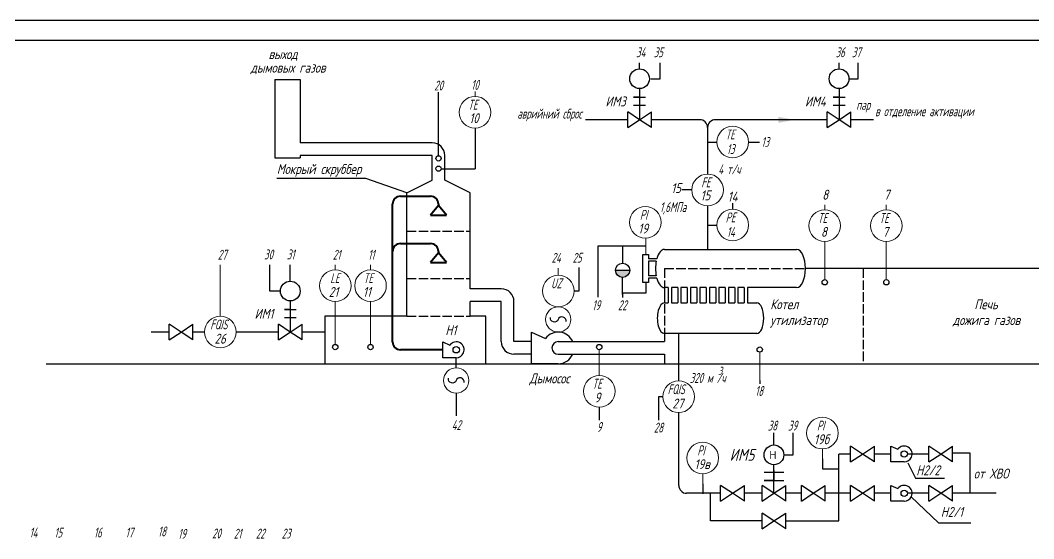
# Model space of a CAD drawing. Header units: millimetres. Extents: x 10 to 704, y -954 to -657.
# Drawn here: x 149.6 to 406, y -787.6 to -656.6 of the extents above; entities that cross this region are included whole.
import ezdxf

# ---------------------------------------------------------------- set-up
doc = ezdxf.new("R2010")
doc.units = ezdxf.units.MM
doc.linetypes.add('ACAD_ISO02W100', pattern=[15, 12, -3])
doc.layers.add('1', color=7, linetype='Continuous')
doc.layers.add('MAIN', color=7, linetype='Continuous', lineweight=50)
doc.layers.add('тонкие', color=7, linetype='Continuous', lineweight=20)
doc.styles.add('ROMANC', font='GOST_A.TTF', dxfattribs={"height": 2.5})
doc.styles.get("Standard").update_dxf_attribs({"font": 'GOST_A.TTF', "oblique": 15})
doc.styles.add('TXT', font='ROMANC.SHX', dxfattribs={"height": 4})

msp = doc.modelspace()

# ---------------------------------------------------------------- hatches: boundary and pattern name
at = {"layer": '1', "linetype": 'Continuous'}
msp.add_hatch(color=7, dxfattribs=at).paths.add_polyline_path([(300.15, -719.79, 1), (303.75, -719.79)])
at = {"layer": 'тонкие', "linetype": 'Continuous', "lineweight": 30}
msp.add_hatch(color=7, dxfattribs=at).paths.add_polyline_path([(341.39, -681.02), (341.39, -682.52), (345.39, -681.77)])

# ---------------------------------------------------------------- linework, layer by layer
for p, q in [((9.92, -656.61), (704.21, -656.61)), ((311.44, -671.39), (311.44, -667.35)), ((361.55, -671.39), (361.55, -667.35)), ((309.11, -671.39), (311.44, -671.39)), ((359.22, -671.39), (361.55, -671.39)), ((255.38, -690.85), (255.37, -674.77)), ((264.62, -683.85), (264.62, -694.11)), ((323.44, -687.41), (325.84, -687.41)), ((333.83, -687.39), (336.58, -687.39)), ((256.05, -694.11), (264.62, -694.11)), ((237.02, -696.58), (214.51, -696.58)), ((247.37, -700.25), (237.02, -696.58)), ((319.44, -699.47), (316.95, -699.47)), ((329.83, -704.35), (329.83, -702.81)), ((323.44, -708.37), (325.84, -708.37)), ((301.95, -713.7), (295.66, -713.7)), ((295.66, -713.7), (295.66, -726.59)), ((307.81, -713.7), (301.95, -713.7)), ((212.72, -725.05), (212.72, -718.45)), ((217.88, -722.55), (217.88, -718.45)), ((290.98, -725.01), (290.98, -719.12)), ((307.81, -722.91), (307.81, -725.61)), ((215.38, -725.05), (212.72, -725.05)), ((289.67, -725.01), (290.98, -725.01)), ((307.81, -725.61), (301.95, -725.61)), ((259.86, -744.43), (259.86, -741.88)), ((336.65, -747.66), (336.65, -748.45)), ((259.86, -750.83), (259.86, -756.55)), ((312.15, -751.76), (311, -751.76)), ((311, -751.76), (311, -757.68)), ((296.05, -754.38), (296.05, -757.63)), ((352.51, -767.46), (352.51, -770)), ((374.1, -768.46), (376.08, -772.34)), ((352.51, -770), (356.63, -770)), ((322.24, -773.74), (322.24, -776.28)), ((376.08, -772.34), (381.97, -772.34)), ((381.97, -772.34), (383.37, -772.34)), ((374.97, -777.07), (381.87, -783.61)), ((381.87, -783.61), (390.07, -783.61))]:
    msp.add_line(p, q)
at = {"lineweight": 30}
for p, q in [((29.92, -661.61), (698.98, -661.61)), ((213.96, -671.55), (213.96, -691.4)), ((213.96, -671.55), (220.36, -671.55)), ((220.36, -671.55), (220.36, -687.57)), ((253.77, -687.57), (220.36, -687.57)), ((213.96, -691.4), (220.36, -691.4)), ((253.77, -690.77), (220.36, -690.77)), ((220.36, -690.77), (220.36, -691.4)), ((253.77, -697.05), (253.77, -690.77)), ((256.97, -697.05), (256.97, -690.77)), ((247.37, -700.25), (253.77, -697.05)), ((263.37, -700.25), (256.97, -697.05)), ((247.37, -731.41), (247.37, -700.25)), ((263.37, -724.47), (263.37, -700.25)), ((312.51, -714.5), (345.98, -714.5)), ((307.1, -722.91), (307.1, -715.76)), ((307.1, -715.76), (308.53, -715.76)), ((308.53, -715.76), (308.53, -716.86)), ((310.61, -716.86), (308.53, -716.86)), ((308.53, -717.45), (308.53, -721.22)), ((310.47, -717.45), (308.53, -717.45)), ((308.53, -722.91), (307.1, -722.91)), ((310.47, -721.22), (308.53, -721.22)), ((308.53, -721.82), (308.53, -722.91)), ((310.61, -721.82), (308.53, -721.82)), ((271.26, -724.47), (263.37, -724.47)), ((313.51, -724.17), (312.51, -724.17)), ((313.51, -724.17), (313.51, -728.04)), ((315.91, -724.17), (314.31, -724.17)), ((314.31, -724.17), (314.31, -728.04)), ((315.91, -724.17), (315.91, -728.04)), ((318.31, -724.17), (316.71, -724.17)), ((316.71, -724.17), (316.71, -728.04)), ((318.31, -724.17), (318.31, -728.04)), ((320.71, -724.17), (319.11, -724.17)), ((319.11, -724.17), (319.11, -728.04)), ((320.71, -724.17), (320.71, -728.04)), ((323.11, -724.17), (321.51, -724.17)), ((321.51, -724.17), (321.51, -728.04)), ((323.11, -724.17), (323.11, -728.04)), ((325.51, -724.17), (323.91, -724.17)), ((323.91, -724.17), (323.91, -728.04)), ((325.51, -724.17), (325.51, -728.04)), ((327.91, -724.17), (326.31, -724.17)), ((326.31, -724.17), (326.31, -728.04)), ((327.91, -724.17), (327.91, -728.04)), ((330.31, -724.17), (328.71, -724.17)), ((328.71, -724.17), (328.71, -728.04)), ((330.31, -724.17), (330.31, -728.04)), ((332.71, -724.17), (331.11, -724.17)), ((331.11, -724.17), (331.11, -728.04)), ((332.71, -724.17), (332.71, -728.04)), ((345.98, -724.17), (333.51, -724.17)), ((333.51, -724.17), (333.51, -728.04)), ((263.37, -731.41), (263.37, -727.67)), ((271.26, -727.67), (263.37, -727.67)), ((271.26, -737.81), (271.26, -727.67)), ((274.46, -737.81), (274.46, -727.67)), ((312.51, -728.04), (313.51, -728.04)), ((314.31, -728.04), (315.91, -728.04)), ((316.71, -728.04), (318.31, -728.04)), ((319.11, -728.04), (320.71, -728.04)), ((321.51, -728.04), (323.11, -728.04)), ((323.91, -728.04), (325.51, -728.04)), ((326.31, -728.04), (327.91, -728.04)), ((328.71, -728.04), (330.31, -728.04)), ((331.11, -728.04), (332.71, -728.04)), ((333.51, -728.04), (335.89, -728.04)), ((247.37, -731.41), (226.6, -731.41)), ((226.6, -731.41), (226.6, -743.41)), ((267.37, -731.41), (263.37, -731.41)), ((267.37, -743.41), (267.37, -731.41)), ((335.89, -735.77), (312.51, -735.77)), ((278.87, -737.81), (274.46, -737.81)), ((285.67, -737.81), (312.51, -737.81)), ((278.87, -741.01), (274.46, -741.01)), ((285.67, -741.01), (312.51, -741.01))]:
    msp.add_line(p, q, dxfattribs=at)
at = {"color": 7}
for p, q in [((306.24, -668.89), (306.24, -667.35)), ((356.72, -668.89), (356.72, -667.35))]:
    msp.add_line(p, q, dxfattribs=at)
at = {"color": 7, "lineweight": 30}
for p, q in [((303.24, -681.73), (292.53, -681.73)), ((303.24, -683.73), (303.24, -679.73)), ((306.24, -681.73), (303.24, -679.73)), ((303.24, -683.73), (306.24, -681.73)), ((306.24, -681.73), (309.24, -679.73)), ((309.24, -683.73), (306.24, -681.73)), ((309.24, -683.73), (309.24, -679.73)), ((353.72, -683.73), (353.72, -679.73)), ((356.72, -681.73), (353.72, -679.73)), ((353.72, -683.73), (356.72, -681.73)), ((356.72, -681.73), (359.72, -679.73)), ((359.72, -683.73), (356.72, -681.73)), ((359.72, -683.73), (359.72, -679.73)), ((323.44, -683.73), (323.44, -695.47)), ((323.44, -703.47), (323.44, -714.5)), ((337.24, -783.13), (324.17, -783.13)), ((343.24, -783.13), (356.63, -783.13))]:
    msp.add_line(p, q, dxfattribs=at)
at = {"color": 96, "lineweight": 40}
for p, q in [((245.75, -701.08), (253.37, -701.08)), ((243.75, -737.88), (243.75, -703.08)), ((255.37, -703.46), (253.37, -705.83)), ((255.37, -703.08), (255.37, -703.46)), ((257.37, -705.83), (255.37, -703.46)), ((253.37, -705.83), (257.37, -705.83)), ((245.75, -713.05), (253.37, -713.05)), ((255.37, -715.05), (255.37, -715.42)), ((255.37, -715.42), (253.37, -717.8)), ((253.37, -717.8), (257.37, -717.8)), ((257.37, -717.8), (255.37, -715.42)), ((256.46, -739.88), (245.75, -739.88))]:
    msp.add_line(p, q, dxfattribs=at)
at = {"color": 96, "lineweight": 30}
for p, q in [((187.24, -735.39), (182.67, -735.39)), ((187.24, -737.39), (187.24, -733.39)), ((190.24, -735.39), (187.24, -733.39)), ((187.24, -737.39), (190.24, -735.39)), ((190.24, -735.39), (193.24, -733.39)), ((193.24, -737.39), (190.24, -735.39)), ((193.24, -737.39), (193.24, -733.39)), ((196.17, -735.39), (193.24, -735.39)), ((214.88, -735.39), (204.17, -735.39)), ((214.88, -737.39), (214.88, -733.39)), ((217.88, -735.39), (214.88, -733.39)), ((214.88, -737.39), (217.88, -735.39)), ((217.88, -735.39), (220.88, -733.39)), ((220.88, -737.39), (217.88, -735.39)), ((220.88, -737.39), (220.88, -733.39)), ((316.15, -747.76), (316.15, -735.77)), ((316.15, -774.15), (316.15, -755.76)), ((359.64, -766.22), (356.63, -766.22)), ((356.63, -776.15), (356.63, -766.22)), ((359.64, -768.22), (359.64, -764.22)), ((362.64, -766.22), (359.64, -764.22)), ((359.64, -768.22), (362.64, -766.22)), ((362.64, -766.22), (365.64, -764.22)), ((365.64, -768.22), (362.64, -766.22)), ((365.64, -768.22), (365.64, -764.22)), ((369.79, -766.22), (365.64, -766.22)), ((379.45, -766.22), (373.99, -766.22)), ((379.45, -768.22), (379.45, -764.22)), ((382.45, -766.22), (379.45, -764.22)), ((379.45, -768.22), (382.45, -766.22)), ((382.45, -766.22), (385.45, -764.22)), ((385.45, -768.22), (382.45, -766.22)), ((385.45, -768.22), (385.45, -764.22)), ((389.88, -776.15), (389.88, -766.02)), ((326.75, -778.15), (326.75, -774.15)), ((329.75, -776.15), (326.75, -774.15)), ((329.75, -776.15), (332.75, -774.15)), ((332.75, -778.15), (332.75, -774.15)), ((337.24, -778.15), (337.24, -774.15)), ((340.24, -776.15), (337.24, -774.15)), ((340.24, -776.15), (343.24, -774.15)), ((343.24, -778.15), (343.24, -774.15)), ((347.2, -778.15), (347.2, -774.15)), ((350.2, -776.15), (347.2, -774.15)), ((350.2, -776.15), (353.2, -774.15)), ((353.2, -778.15), (353.2, -774.15)), ((359.64, -778.15), (359.64, -774.15)), ((362.64, -776.15), (359.64, -774.15)), ((362.64, -776.15), (365.64, -774.15)), ((365.64, -778.15), (365.64, -774.15)), ((379.45, -778.15), (379.45, -774.15)), ((382.45, -776.15), (379.45, -774.15)), ((382.45, -776.15), (385.45, -774.15)), ((385.45, -778.15), (385.45, -774.15)), ((326.75, -776.15), (318.15, -776.15)), ((324.19, -783.13), (324.19, -776.15)), ((326.75, -778.15), (329.75, -776.15)), ((332.75, -778.15), (329.75, -776.15)), ((337.24, -776.15), (332.75, -776.15)), ((337.24, -778.15), (340.24, -776.15)), ((343.24, -778.15), (340.24, -776.15)), ((347.2, -776.15), (343.24, -776.15)), ((347.2, -778.15), (350.2, -776.15)), ((353.2, -778.15), (350.2, -776.15)), ((359.64, -776.15), (353.2, -776.15)), ((356.63, -783.13), (356.63, -775.59)), ((359.64, -778.15), (362.64, -776.15)), ((365.64, -778.15), (362.64, -776.15)), ((369.79, -776.15), (365.64, -776.15)), ((379.45, -776.15), (373.99, -776.15)), ((379.45, -778.15), (382.45, -776.15)), ((385.45, -778.15), (382.45, -776.15)), ((337.24, -785.13), (337.24, -781.13)), ((340.24, -783.13), (337.24, -781.13)), ((340.24, -783.13), (343.24, -781.13)), ((343.24, -785.13), (343.24, -781.13)), ((337.24, -785.13), (340.24, -783.13)), ((343.24, -785.13), (340.24, -783.13))]:
    msp.add_line(p, q, dxfattribs=at)
for centre in [(255.39, -691.52), (255.39, -694.11), (353.08, -722.82), (368.67, -722.82), (229.27, -739.2), (238.18, -739.2), (296.05, -739.2), (336.65, -739.82)]:
    msp.add_circle(centre, 0.669)
for centre in [(259.86, -739.88), (373.19, -766.22), (373.19, -776.15)]:
    msp.add_circle(centre, 0.8, dxfattribs=at)
at = {"color": 7, "lineweight": 30}
for centre, start, end in [((321.44, -683.73), 0, 90), ((325.44, -683.73), 90, 180)]:
    msp.add_arc(centre, 2, start, end, dxfattribs=at)
at = {"lineweight": 30}
for centre, start, end in [((253.77, -690.77), 0, 90), ((271.26, -727.67), 0, 90), ((274.46, -737.81), 180, 270)]:
    msp.add_arc(centre, 3.2, start, end, dxfattribs=at)
at = {"color": 96, "lineweight": 40}
for centre, start, end in [((245.75, -703.08), 90, 180), ((253.37, -703.08), 0, 90), ((245.75, -715.05), 90, 180), ((253.37, -715.05), 0, 90), ((245.75, -737.88), 180, 270)]:
    msp.add_arc(centre, 2, start, end, dxfattribs=at)
at = {"color": 96, "lineweight": 30}
msp.add_arc((318.15, -774.15), 2, 180, 270, dxfattribs=at)
at = {"lineweight": 30}
for centre, major_axis, ratio, start_param, end_param in [((312.51, -719.34), (0, 4.83), 0.459467, 0, 1.031974), ((345.98, -719.34), (0, 4.83), 0.459467, 3.141593, 6.283185), ((312.51, -719.34), (0, 4.83), 0.459467, 1.169526, 1.972067), ((312.51, -719.34), (0, 4.83), 0.459467, 2.109619, 3.141593), ((312.51, -731.9), (0, 3.87), 0.459467, 0, 3.141593), ((335.89, -731.9), (0, 3.87), 0.459467, 3.141593, 6.283185), ((286.65, -732.48), (-0.987, 0.264), 0.894666, 3.141593, 6.283185), ((260.85, -747.89), (-0.987, 0.264), 0.894666, 3.141593, 6.283185)]:
    msp.add_ellipse(centre, major_axis=major_axis, ratio=ratio, start_param=start_param, end_param=end_param, dxfattribs=at)
at = {"lineweight": 30, "extrusion": (0, 0, -1)}
for centre in [(284.68, -731.95), (258.87, -747.36)]:
    msp.add_ellipse(centre, major_axis=(-0.987, 0.264), ratio=0.894666, start_param=3.141593, end_param=6.283185, dxfattribs=at)
at = {"layer": '1', "color": 7, "linetype": 'Continuous'}
for p, q in [((301.95, -713.7), (301.95, -714.93)), ((301.95, -713.76), (301.95, -717.99)), ((300.15, -719.79), (303.75, -719.79)), ((301.95, -722.04), (301.95, -721.54)), ((301.95, -725.93), (301.95, -721.59)), ((301.95, -725.48), (301.95, -726.7)), ((340.24, -763.94), (340.24, -760.83)), ((345.11, -766.44), (345.11, -760.83)), ((342.74, -766.44), (345.11, -766.44)), ((340.24, -776.15), (340.24, -768.94)), ((342.74, -770.92), (337.74, -770.92)), ((340.24, -770.42), (340.24, -772.92)), ((340.24, -772.92), (337.74, -772.92)), ((337.74, -772.92), (342.74, -772.92))]:
    msp.add_line(p, q, dxfattribs=at)
for centre, radius in [((301.95, -719.79), 1.8), ((340.24, -766.44), 2.5)]:
    msp.add_circle(centre, radius, dxfattribs=at)
at = {"layer": 'MAIN', "color": 7, "linetype": 'Continuous', "lineweight": 30}
for p, q in [((321.44, -681.73), (309.24, -681.73)), ((346.09, -681.73), (325.44, -681.73)), ((353.72, -681.73), (345.1, -681.73)), ((365.44, -681.73), (359.72, -681.73)), ((278.87, -743.41), (278.87, -735.41)), ((278.87, -735.41), (282.47, -737.01)), ((156.13, -743.41), (462.99, -743.41)), ((285.67, -743.41), (278.87, -743.41))]:
    msp.add_line(p, q, dxfattribs=at)
at = {"layer": 'MAIN', "color": 96, "linetype": 'Continuous', "lineweight": 30}
for p, q in [((226.6, -735.39), (220.88, -735.39)), ((256.46, -741.88), (256.46, -737.88)), ((256.46, -737.88), (258.26, -738.68)), ((259.86, -741.88), (256.46, -741.88)), ((369.79, -768.22), (369.79, -764.22)), ((369.79, -764.22), (371.59, -765.02)), ((389.88, -766.02), (385.45, -766.02)), ((373.19, -768.22), (369.79, -768.22)), ((369.79, -778.15), (369.79, -774.15)), ((369.79, -774.15), (371.59, -774.95)), ((396.43, -776.15), (385.45, -776.15)), ((373.19, -778.15), (369.79, -778.15))]:
    msp.add_line(p, q, dxfattribs=at)
at = {"layer": 'MAIN', "color": 7, "linetype": 'Continuous', "lineweight": 30}
for radius, start, end in [(4, 23.5782, 143.1301), (1.6, 90, 270), (4, 270, 336.4218)]:
    msp.add_arc((285.67, -739.41), radius, start, end, dxfattribs=at)
at = {"layer": 'MAIN', "color": 96, "linetype": 'Continuous', "lineweight": 30}
for centre, start, end in [((259.86, -739.88), 336.4218, 143.1301), ((259.86, -739.88), 270, 336.4218), ((373.19, -766.22), 336.4218, 143.1301), ((373.19, -766.22), 270, 336.4218), ((373.19, -776.15), 336.4218, 143.1301), ((373.19, -776.15), 270, 336.4218)]:
    msp.add_arc(centre, 2, start, end, dxfattribs=at)
at = {"layer": 'тонкие', "color": 7, "linetype": 'Continuous', "lineweight": 30}
for p, q in [((306.24, -673.89), (306.24, -681.73)), ((356.72, -673.89), (356.72, -681.73)), ((304.74, -676.07), (307.74, -676.07)), ((306.24, -676.07), (304.74, -676.07)), ((355.22, -676.07), (358.22, -676.07)), ((356.72, -676.07), (355.22, -676.07)), ((304.74, -678.07), (307.74, -678.07)), ((355.22, -678.07), (358.22, -678.07)), ((446.09, -719.34), (348.2, -719.34)), ((312.51, -724.17), (312.51, -728.04)), ((312.51, -735.77), (312.51, -737.81)), ((312.51, -741.01), (312.51, -743.41))]:
    msp.add_line(p, q, dxfattribs=at)
at = {"layer": 'тонкие', "color": 7, "linetype": 'Continuous'}
for p, q in [((264.62, -675.85), (264.62, -674.61)), ((353.08, -704.52), (353.08, -703.28)), ((368.67, -704.52), (368.67, -703.28)), ((307.81, -711.68), (307.81, -715.76)), ((353.08, -712.52), (353.08, -722.15)), ((368.67, -712.52), (368.67, -722.15)), ((200.17, -731.39), (200.17, -718.45)), ((229.27, -719.69), (229.27, -718.45)), ((238.18, -719.69), (238.18, -718.45)), ((285.67, -721.01), (285.67, -719.22)), ((229.27, -727.69), (229.27, -738.54)), ((238.18, -727.69), (238.18, -738.54)), ((296.05, -746.38), (296.05, -739.87)), ((336.65, -747.98), (336.65, -740.49)), ((296.05, -746.38), (296.05, -745.13)), ((352.51, -764.94), (352.51, -767.46)), ((322.24, -771.22), (322.24, -773.74))]:
    msp.add_line(p, q, dxfattribs=at)
at = {"layer": 'тонкие', "color": 7, "linetype": 'ACAD_ISO02W100', "lineweight": 30, "ltscale": 0.2}
for p, q in [((247.37, -709.89), (263.37, -709.89)), ((312.51, -719.34), (312.51, -735.77)), ((312.51, -719.34), (348.2, -719.34)), ((362.82, -719.34), (362.82, -743.41)), ((247.37, -721.86), (263.37, -721.86)), ((247.37, -731.41), (263.37, -731.41))]:
    msp.add_line(p, q, dxfattribs=at)
at = {"layer": 'тонкие', "color": 96, "linetype": 'Continuous', "lineweight": 30}
for p, q in [((217.88, -727.55), (217.88, -735.39)), ((216.38, -729.72), (219.38, -729.72)), ((217.88, -729.72), (216.38, -729.72)), ((216.38, -731.72), (219.38, -731.72))]:
    msp.add_line(p, q, dxfattribs=at)
at = {"layer": 'тонкие', "color": 7, "linetype": 'Continuous', "lineweight": 30}
for centre in [(306.24, -671.39), (356.72, -671.39)]:
    msp.add_circle(centre, 2.5, dxfattribs=at)
at = {"layer": 'тонкие', "color": 7, "linetype": 'Continuous'}
for centre, radius in [((264.62, -679.85), 4), ((329.83, -687.39), 4), ((323.44, -699.47), 4), ((307.71, -707.68), 4), ((329.83, -708.35), 4), ((353.08, -708.52), 4), ((368.67, -708.52), 4), ((229.27, -723.69), 4), ((238.18, -723.69), 4), ((285.67, -725.01), 4), ((285.67, -732.21), 3.2), ((200.17, -735.39), 4), ((259.86, -747.63), 3.2), ((296.05, -750.38), 4), ((316.15, -751.76), 4), ((352.51, -760.94), 4), ((322.24, -767.22), 4)]:
    msp.add_circle(centre, radius, dxfattribs=at)
at = {"layer": 'тонкие', "color": 96, "linetype": 'Continuous', "lineweight": 30}
msp.add_circle((217.88, -725.05), 2.5, dxfattribs=at)

# ---------------------------------------------------------------- texts
at = {"layer": '1', "color": 7, "linetype": 'Continuous', "style": 'ROMANC', "oblique": 15}
msp.add_text('ИМ5', height=3, dxfattribs=at).set_placement((329.03, -767.94))
at = {"layer": '1', "color": 7, "linetype": 'Continuous', "style": 'TXT'}
msp.add_text('H', height=2, dxfattribs=at).set_placement((339.08, -767.48))
at = {"layer": 'MAIN', "color": 7, "linetype": 'Continuous', "lineweight": -3, "oblique": 15}
for s, p in [('выход', (212.38, -666.43)), ('дымовых газов', (207.85, -669.85)), ('Мокрый скруббер', (214.48, -695.45)), ('Дымосос', (278.39, -748.37)), ('Н2/2', (376.24, -771.59)), ('Н2/1', (382.45, -782.12))]:
    msp.add_text(s, height=2.5, dxfattribs=at).set_placement(p)
at = {"layer": 'тонкие', "color": 7, "linetype": 'Continuous', "oblique": 15, "width": 0.8}
for s, height, p in [('34', 2.5, (305.37, -665.94)), ('35', 2.5, (309.83, -665.94)), ('36', 2.5, (355.85, -665.94)), ('37', 2.5, (359.94, -665.94)), ('10', 2.5, (263.64, -674.19)), ('20', 2.5, (254.3, -674.35)), ('TE', 2.5, (262.82, -679.2)), ('аврийний сброс', 2.5, (275.31, -681.45)), ('пар', 2.5, (361.06, -679.24)), ('в отделение активации', 2.5, (365.83, -680.85)), ('ТE', 2.5, (328.02, -686.73)), ('13', 2.5, (337.05, -688.6)), ('13', 2.5, (328.3, -690.41)), ('4 т/ч', 2.5, (326.16, -695.51)), ('FE', 2.5, (321.87, -698.81)), ('PI', 2.5, (306.33, -707.02)), ('1,6МПа', 2.5, (311.38, -705.08)), ('PE', 2.5, (328.02, -707.69)), ('TE', 2.5, (351.28, -707.86)), ('TE', 2.5, (366.86, -707.86)), ('14', 2.5, (328.3, -711.37)), ('27', 2.5, (199.54, -717.11)), ('21', 2.5, (228.64, -717.11)), ('11', 2.5, (237.55, -717.11)), ('24', 2.5, (283.98, -717.88)), ('25', 2.5, (289.29, -717.88)), ('LE', 2.5, (228, -723.04)), ('TE', 2.5, (236.37, -723.04)), ('UZ', 2.5, (283.86, -724.35)), ('19', 2.5, (294.26, -729.88)), ('22', 2.5, (300.77, -729.88)), ('FQIS', 2.5, (197.64, -734.73)), ('320 м /ч', 2.5, (318.94, -748.25)), ('3', 2, (326.14, -746.18)), ('TE', 2.5, (294.25, -749.72)), ('FQIS', 2.5, (313.35, -751.11)), ('18', 2.5, (335.47, -751.55)), ('42', 2.5, (258.72, -760.17)), ('9', 2.5, (295.42, -760.64)), ('28', 2.5, (309.86, -760.8)), ('38', 2.5, (338.67, -760.29)), ('39', 2.5, (343.79, -760.29)), ('PI', 2.5, (351.13, -760.28)), ('PI', 2.5, (320.86, -766.56)), ('18', 2.5, (184.42, -787.04)), ('14', 2.5, (151.89, -787.34)), ('15', 2.5, (158.18, -787.34)), ('16', 2.5, (168.2, -787.3)), ('17', 2.5, (176.19, -787.31)), ('19', 2.5, (189.49, -787.63)), ('20', 2.5, (198.11, -787.55)), ('21', 2.5, (203.58, -787.61)), ('22', 2.5, (209.18, -787.58)), ('23', 2.5, (215.69, -787.58))]:
    msp.add_text(s, height=height, dxfattribs=at).set_placement(p)
at = {"layer": 'тонкие', "color": 7, "linetype": 'Continuous', "oblique": 15}
for s, p in [('ИМ3', (297.61, -678.38)), ('ИМ4', (348.09, -678.38)), ('10', (263.15, -682.6)), ('15', (314.24, -700.27)), ('15', (321.66, -702.11)), ('14', (328.52, -702.42)), ('8', (352.45, -701.94)), ('7', (368.04, -701.94)), ('19', (305.89, -710.5)), ('8', (352.12, -711.34)), ('7', (367.71, -711.34)), ('21', (227.62, -726.52)), ('11', (236.24, -726.52)), ('Котел', (339.31, -729.63)), ('Печь', (390.94, -729.63)), ('утилизатор', (339.31, -733.63)), ('дожига газов', (385.5, -733.63)), ('Н1', (257.11, -736.2)), ('26', (198.72, -738.33)), ('9', (294.84, -753.2)), ('27', (314.54, -754.71)), ('19б', (350.36, -763.76)), ('19в', (320.12, -770.04)), ('от ХВО', (390.8, -772.42))]:
    msp.add_text(s, height=2.5, dxfattribs=at).set_placement(p)
at = {"layer": 'тонкие', "color": 0, "linetype": 'Continuous', "oblique": 15, "width": 0.8}
for s, p in [('30', (211.25, -717.04)), ('31', (217, -717.04))]:
    msp.add_text(s, height=2.5, dxfattribs=at).set_placement(p)
at = {"layer": 'тонкие', "color": 0, "linetype": 'Continuous', "oblique": 15}
msp.add_text('ИМ1', height=2.5, dxfattribs=at).set_placement((208.85, -732.03))

doc.saveas('drawing.dxf')
